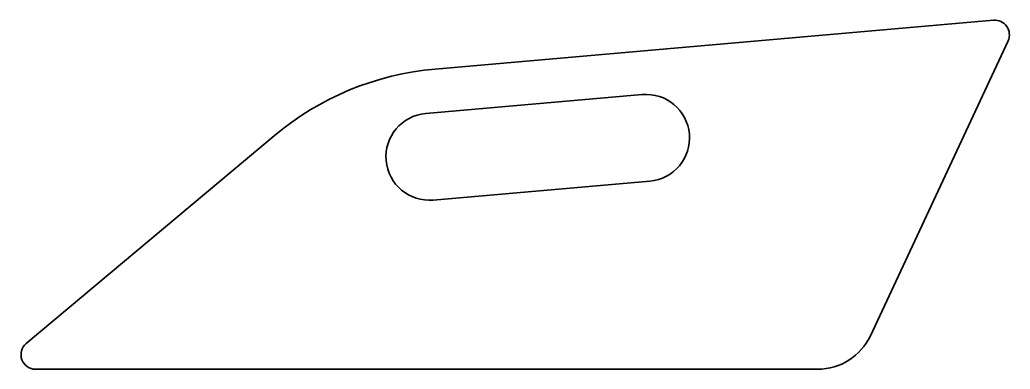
# Model space of a CAD drawing. Header units: inches. Extents: x -0.1 to 68.2, y 0 to 24.1.
import ezdxf

# ---------------------------------------------------------------- set-up
doc = ezdxf.new("R2010")
doc.units = ezdxf.units.IN
doc.header["$MEASUREMENT"] = 0
doc.layers.add('SIMUMAK Visible (ISO)', color=7, linetype='Continuous', lineweight=35)

# ---------------------------------------------------------------- blocks, each defined once
blk = doc.blocks.new('PDC-01-RIG-01_Sheet_3_PDC-01-RIG-01')
at = {"layer": 'SIMUMAK Visible (ISO)'}
for p, q in [((-5.514, 8.676), (33.007, 12.047)), ((34.001, 10.628), (24.503, -9.741)), ((-6.176, 5.607), (8.767, 6.914)), ((-33.737, -10.284), (-16.626, 4.073)), ((9.29, 0.937), (-5.653, -0.37)), ((20.878, -12.05), (-33.095, -12.05))]:
    blk.add_line(p, q, dxfattribs=at)
at = {"layer": 'SIMUMAK Visible (ISO)', "extrusion": (0, 0, -1)}
for centre, radius, start, end in [((-33.095, 11.05), 1, 85, 205), ((3.771, -11.247), 20, 50, 85), ((-9.028, 3.926), 3, 85, 265), ((5.915, 2.618), 3, 265, 85), ((-20.878, -8.05), 4, 205, 270), ((33.095, -11.05), 1, 270, 50)]:
    blk.add_arc(centre, radius, start, end, dxfattribs=at)

msp = doc.modelspace()

# ---------------------------------------------------------------- block references
msp.add_blockref('PDC-01-RIG-01_Sheet_3_PDC-01-RIG-01', (34.089, 12.05))

doc.saveas('drawing.dxf')
